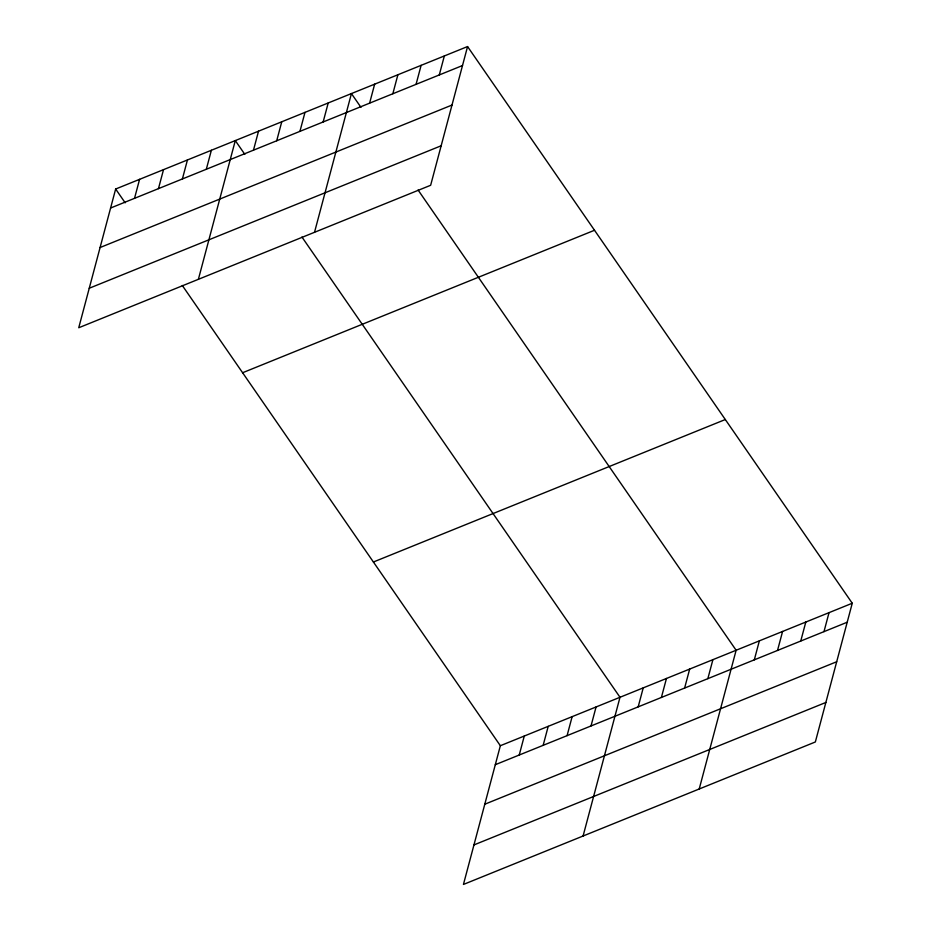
<?xml version="1.0" encoding="UTF-8"?>
<svg xmlns="http://www.w3.org/2000/svg" width="931" height="931" viewBox="0 0 931 931"><rect width="100%" height="100%" fill="white"/><g stroke="black" fill="none" stroke-linecap="round" stroke-linejoin="round"><path stroke-width="1.4" d="M115.653 189.028L78.739 327.759L430.646 185.281L467.56 46.55L115.653 189.028L125.173 202.807M134.53 198.326L139.58 179.334M158.456 188.644L163.519 169.651M182.395 178.95L187.445 159.957M206.321 169.267L211.372 150.275M198.384 279.323L235.299 140.581L244.83 154.36M253.476 150.17L258.527 131.178M276.705 140.767L281.756 121.775M299.933 131.364L304.984 112.372M323.15 121.961L328.212 102.969M314.515 232.296L351.429 93.566L360.96 107.344M369.607 103.155L374.658 84.162M392.835 93.752L397.886 74.759M416.064 84.349L421.115 65.356M439.281 74.946L444.343 55.953M182.301 285.468L500.354 745.719L463.44 884.45L815.347 741.972L852.261 603.241L467.56 46.55M519.23 755.018L524.281 736.025M543.157 745.335L548.208 726.343M567.084 735.641L572.134 716.649M591.01 725.959L596.073 706.966M583.085 836.015L619.999 697.272L301.947 237.033M638.177 706.862L643.228 687.869M661.394 697.459L666.456 678.466M684.622 688.056L689.673 669.063M707.851 678.652L712.902 659.66M699.216 788.988L736.13 650.257L418.077 190.017M754.308 659.846L759.359 640.854M777.525 650.443L782.587 631.451M800.753 641.04L805.804 622.048M823.982 631.637L829.032 612.645M110.603 208.02L462.509 65.542M100.083 247.53L452 105.052M89.248 288.249L441.166 145.771M242.607 372.737L594.513 230.26M373.401 562.01L725.307 419.532M500.354 745.719L852.261 603.241M495.292 764.712L847.21 622.234M484.783 804.221L836.69 661.743M473.949 844.929L825.855 702.463"/></g></svg>
